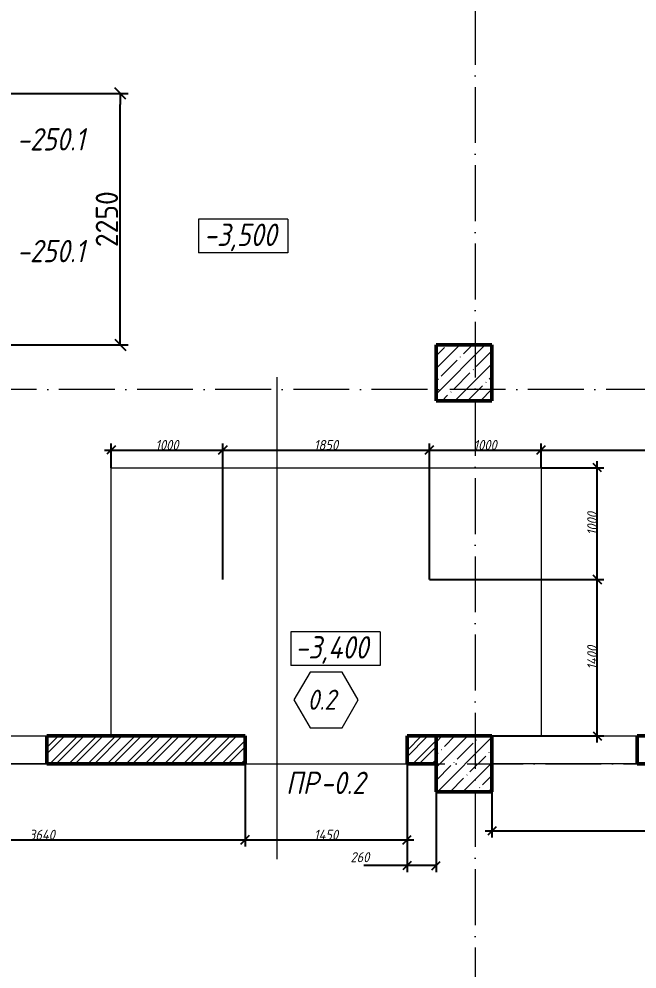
# Model space of a CAD drawing. Header units: millimetres. Extents: x -401725 to 250493, y 305116 to 802890.
# Drawn here: x -265737 to -260201, y 509111 to 517613 of the extents above; entities that cross this region are included whole.
import ezdxf

# ---------------------------------------------------------------- set-up
doc = ezdxf.new("R2010")
doc.units = ezdxf.units.MM
doc.linetypes.add('50_200_ШТРИХ_1Т_ш5_п1_п1_', pattern=[700, 500, -100, 0, -100])
for name, color, linetype, lineweight in [('A-____-____-DIMS', 7, 'Continuous', 9), ('A-DETL-GENF-OTLN-2', 7, 'Continuous', 5), ('A-DOOR-____-IDEN', 7, 'Continuous', 9), ('A-FLOR-____-OTLN', 7, 'Continuous', 9), ('A-GENM-____-IDEN', 7, 'Continuous', 9), ('A-GENM-____-OTLN', 7, 'Continuous', 9), ('A-WALL-____-MCUT-2', 7, 'Continuous', 50), ('G-____-____-DIMS', 7, 'Continuous', 9), ('S-COLS-____-MCUT', 7, 'Continuous', 50), ('S-COLS-____-OTLN', 7, 'Continuous', 9), ('S-GRID-____-OTLN-1', 7, '50_200_ШТРИХ_1Т_ш5_п1_п1_', 9)]:
    doc.layers.add(name, color=color, linetype=linetype, lineweight=lineweight)
for name, color, linetype, lineweight, true_color in [('A-DETL-GENF-OTLN-3', 9, 'Continuous', 9, 0x808080), ('A-WALL-____-OTLN-1', 7, 'Continuous', 9, 0x800000), ('A-WALL-____-PATT-2', 7, 'Continuous', 9, 0x787878)]:
    doc.layers.add(name, color=color, linetype=linetype, lineweight=lineweight, true_color=true_color)
doc.styles.add('ISOCPEUR_I_2', font='isocpeui.ttf', dxfattribs={"width": 0.85, "height": 2.3})
doc.styles.add('ISOCPEUR_I_4', font='isocpeui.ttf', dxfattribs={"width": 0.85, "height": 2})
doc.styles.add('ISOCPEUR_I_7', font='isocpeui.ttf', dxfattribs={"width": 0.9, "height": 90})
doc.styles.add('СПДС', font='isocpeur.ttf', dxfattribs={"width": 0.9})
doc.dimstyles.new('ISO-1_8_0_9К_СРЕДНИЙ_Кладочные', dxfattribs={"dimscale": 304.8, "dimtxt": 89.638306, "dimasz": 0.246063, "dimexe": 0.19685, "dimexo": 0, "dimgap": 0, "dimtad": 1, "dimdec": 3, "dimrnd": 0.001, "dimdsep": 46, "dimtxsty": 'ISOCPEUR_I_7', "dimblk1": 'OBLIQUE', "dimblk2": 'OBLIQUE', "dimsah": 1, "dimcen": 0.09, "dimdle": 0.19685, "dimazin": 0, "dimtfac": 1, "dimtdec": 4, "dimtix": 1, "dimtmove": 2, "dimatfit": 3, "dimfxl": 1, "dimtvp": 1, "dimtolj": 1, "dimtzin": 0, "dimarcsym": 2})
doc.dimstyles.new('ISO-1_8_0_9К_СРЕДНИЙ_Кладочные_1', dxfattribs={"dimscale": 304.8, "dimtxt": 89.638306, "dimasz": 0.246063, "dimexe": 0.19685, "dimexo": 0, "dimgap": 0, "dimtad": 1, "dimdec": 3, "dimrnd": 0.001, "dimdsep": 46, "dimtxsty": 'ISOCPEUR_I_7', "dimblk1": 'OBLIQUE', "dimblk2": 'OBLIQUE', "dimsah": 1, "dimcen": 0.09, "dimdle": 0.19685, "dimazin": 0, "dimtfac": 1, "dimtdec": 4, "dimtix": 1, "dimtmove": 0, "dimatfit": 3, "dimfxl": 1, "dimtvp": 1, "dimtolj": 1, "dimtzin": 0, "dimarcsym": 2})
doc.dimstyles.new('Размера А3', dxfattribs={"dimtxt": 200, "dimasz": 100, "dimexe": 70, "dimexo": 100, "dimgap": 20, "dimtad": 1, "dimdec": 0, "dimrnd": 10, "dimzin": 0, "dimdsep": 46, "dimtxsty": 'СПДС', "dimblk": 'ARROWHEAD_6', "dimcen": 1, "dimclrd": 256, "dimclre": 256, "dimclrt": 256, "dimazin": 0, "dimtfac": 1, "dimtdec": 0, "dimtmove": 2, "dimatfit": 3, "dimfxl": 1, "dimtolj": 1, "dimtzin": 0, "dimarcsym": 0})

# ---------------------------------------------------------------- blocks, each defined once
blk = doc.blocks.new('BSC_Колонна _Прямоугольная - 500х500-V28-АР1_Кладочный план подвала в осях 1-64_Ю-ЯЯ')
at = {"layer": 'S-COLS-____-OTLN'}
h = blk.add_hatch(dxfattribs=at)
h.set_pattern_fill('FP_35', color=256, style=0, pattern_type=2)
h.set_pattern_definition([(45, (-89000, -51931.04), (-114.04925, 114.04925), []), (45, (-88885.95, -51931.04), (-114.04925, 114.04925), [201.613, -40.323, 3.353, -36.97])])
h.paths.add_polyline_path([(-250, -250), (250, -250), (250, 250), (-250, 250)], flags=0)
at = {"layer": 'S-COLS-____-MCUT'}
for p, q in [((250, 250), (-250, 250)), ((-250, 250), (-250, -250)), ((250, -250), (250, 250)), ((-250, -250), (250, -250))]:
    blk.add_line(p, q, dxfattribs=at)
blk = doc.blocks.new('BSC_Колонна _Прямоугольная - 500х500-V105-АР1_Кладочный план подвала в осях 1-64_Ю-ЯЯ')
at = {"layer": 'S-COLS-____-OTLN'}
h = blk.add_hatch(dxfattribs=at)
h.set_pattern_fill('FP_121', color=256, style=0, pattern_type=2)
h.set_pattern_definition([(315, (-55431.04, 89000), (114.04925, 114.04925), []), (315, (-55431.04, 88885.95), (114.04925, 114.04925), [201.613, -40.323, 3.353, -36.97])])
h.paths.add_polyline_path([(-250, -250), (250, -250), (250, 250), (-250, 250)], flags=0)
at = {"layer": 'S-COLS-____-MCUT'}
for p, q in [((250, 250), (-250, 250)), ((-250, 250), (-250, -250)), ((250, -250), (250, 250)), ((-250, -250), (250, -250))]:
    blk.add_line(p, q, dxfattribs=at)
blk = doc.blocks.new('АР_Перемычка - АР_Перемычка-28769347-АР1_Кладочный план подвала в осях 1-64_Ю-ЯЯ')
at = {"layer": 'A-GENM-____-OTLN'}
blk.add_line((-250, -125), (-243, -125), dxfattribs=at)
blk = doc.blocks.new('DET_L_Имитация разреза_ISO2-5 - Вправо-27489997-АР1_Кладочный план подвала в осях 1-64_Ю-ЯЯ')
at = {"layer": 'A-DETL-GENF-OTLN-3'}
blk.add_line((143.1, 0), (4456.9, 0), dxfattribs=at)
blk = doc.blocks.new('Высотные отметки - 9_5х3_5_h_-17668430-АР1_Кладочный план подвала в осях 1-64_Ю-ЯЯ')
at = {"layer": 'G-____-____-DIMS'}
for p, q in [((-4, 3), (-4, 0)), ((4, 3), (-4, 3)), ((4, 3), (4, 0)), ((4, 0), (-4, 0))]:
    blk.add_line(p, q, dxfattribs=at)
blk = doc.blocks.new('_Oblique')
at = {"color": 0, "linetype": 'ByBlock', "lineweight": -2}
blk.add_line((-0.5, -0.5), (0.5, 0.5), dxfattribs=at)
blk = doc.blocks.new('*D8424')
at = {"layer": 'A-____-____-DIMS', "color": 0, "lineweight": -2, "transparency": 16777216}
for p, q in [((-264911.3, 513597), (-264911.3, 513815.6)), ((-263911.3, 512597), (-263911.3, 513815.6)), ((-264971.3, 513755.6), (-263851.3, 513755.6))]:
    blk.add_line(p, q, dxfattribs=at)
at = {"layer": 'Defpoints', "color": 0, "transparency": 16777216}
for p in [(-263911.3, 513755.6), (-264911.3, 513597), (-263911.3, 512597)]:
    blk.add_point(p, dxfattribs=at)
at = {"layer": 'A-____-____-DIMS', "color": 0, "lineweight": -2, "transparency": 16777216, "xscale": 75, "yscale": 75, "zscale": 75, "rotation": 180}
blk.add_blockref('_Oblique', (-264911.3, 513755.6), dxfattribs=at)
at = {"layer": 'A-____-____-DIMS', "color": 0, "lineweight": -2, "transparency": 16777216, "xscale": 75, "yscale": 75, "zscale": 75}
blk.add_blockref('_Oblique', (-263911.3, 513755.6), dxfattribs=at)
at = {"layer": 'A-____-____-DIMS', "color": 0, "transparency": 16777216, "insert": (-264411.3, 513800.6), "char_height": 90, "width": 504.733, "attachment_point": 5, "style": 'ISOCPEUR_I_7'}
blk.add_mtext('\\A1;1000', dxfattribs=at)
blk = doc.blocks.new('*D8425')
at = {"layer": 'A-____-____-DIMS', "color": 0, "lineweight": -2, "transparency": 16777216}
for p, q in [((-263911.3, 512597), (-263911.3, 513815.6)), ((-262061.3, 512597), (-262061.3, 513815.6)), ((-263971.3, 513755.6), (-262001.3, 513755.6))]:
    blk.add_line(p, q, dxfattribs=at)
at = {"layer": 'Defpoints', "color": 0, "transparency": 16777216}
for p in [(-262061.3, 513755.6), (-263911.3, 512597), (-262061.3, 512597)]:
    blk.add_point(p, dxfattribs=at)
at = {"layer": 'A-____-____-DIMS', "color": 0, "lineweight": -2, "transparency": 16777216, "xscale": 75, "yscale": 75, "zscale": 75, "rotation": 180}
blk.add_blockref('_Oblique', (-263911.3, 513755.6), dxfattribs=at)
at = {"layer": 'A-____-____-DIMS', "color": 0, "lineweight": -2, "transparency": 16777216, "xscale": 75, "yscale": 75, "zscale": 75}
blk.add_blockref('_Oblique', (-262061.3, 513755.6), dxfattribs=at)
at = {"layer": 'A-____-____-DIMS', "color": 0, "transparency": 16777216, "insert": (-262986.3, 513800.6), "char_height": 90, "width": 504.733, "attachment_point": 5, "style": 'ISOCPEUR_I_7'}
blk.add_mtext('\\A1;1850', dxfattribs=at)
blk = doc.blocks.new('*D8426')
at = {"layer": 'A-____-____-DIMS', "color": 0, "lineweight": -2, "transparency": 16777216}
for p, q in [((-262061.3, 512597), (-262061.3, 513815.6)), ((-261061.3, 513597), (-261061.3, 513815.6)), ((-262121.3, 513755.6), (-261001.3, 513755.6))]:
    blk.add_line(p, q, dxfattribs=at)
at = {"layer": 'Defpoints', "color": 0, "transparency": 16777216}
for p in [(-261061.3, 513755.6), (-261061.3, 513597), (-262061.3, 512597)]:
    blk.add_point(p, dxfattribs=at)
at = {"layer": 'A-____-____-DIMS', "color": 0, "lineweight": -2, "transparency": 16777216, "xscale": 75, "yscale": 75, "zscale": 75, "rotation": 180}
blk.add_blockref('_Oblique', (-262061.3, 513755.6), dxfattribs=at)
at = {"layer": 'A-____-____-DIMS', "color": 0, "lineweight": -2, "transparency": 16777216, "xscale": 75, "yscale": 75, "zscale": 75}
blk.add_blockref('_Oblique', (-261061.3, 513755.6), dxfattribs=at)
at = {"layer": 'A-____-____-DIMS', "color": 0, "transparency": 16777216, "insert": (-261561.3, 513800.6), "char_height": 90, "width": 504.733, "attachment_point": 5, "style": 'ISOCPEUR_I_7'}
blk.add_mtext('\\A1;1000', dxfattribs=at)
blk = doc.blocks.new('*D8427')
at = {"layer": 'A-____-____-DIMS', "color": 0, "lineweight": -2, "transparency": 16777216}
for p, q in [((-257501.3, 514197), (-257501.3, 513695.6)), ((-261061.3, 513597), (-261061.3, 513815.6)), ((-261121.3, 513755.6), (-257441.3, 513755.6))]:
    blk.add_line(p, q, dxfattribs=at)
at = {"layer": 'Defpoints', "color": 0, "transparency": 16777216}
for p in [(-257501.3, 514197), (-257501.3, 513755.6), (-261061.3, 513597)]:
    blk.add_point(p, dxfattribs=at)
at = {"layer": 'A-____-____-DIMS', "color": 0, "lineweight": -2, "transparency": 16777216, "xscale": 75, "yscale": 75, "zscale": 75, "rotation": 180}
blk.add_blockref('_Oblique', (-261061.3, 513755.6), dxfattribs=at)
at = {"layer": 'A-____-____-DIMS', "color": 0, "lineweight": -2, "transparency": 16777216, "xscale": 75, "yscale": 75, "zscale": 75}
blk.add_blockref('_Oblique', (-257501.3, 513755.6), dxfattribs=at)
at = {"layer": 'A-____-____-DIMS', "color": 0, "transparency": 16777216, "insert": (-259281.3, 513800.6), "char_height": 90, "width": 546.104, "attachment_point": 5, "style": 'ISOCPEUR_I_7'}
blk.add_mtext('\\A1;3560', dxfattribs=at)
blk = doc.blocks.new('*D8429')
at = {"layer": 'A-____-____-DIMS', "color": 0, "lineweight": -2, "transparency": 16777216}
for p, q in [((-260557.9, 511137), (-260557.9, 512657)), ((-262061.3, 512597), (-260497.9, 512597)), ((-261501.3, 511197), (-260497.9, 511197))]:
    blk.add_line(p, q, dxfattribs=at)
at = {"layer": 'Defpoints', "color": 0, "transparency": 16777216}
for p in [(-262061.3, 512597), (-260557.9, 512597), (-261501.3, 511197)]:
    blk.add_point(p, dxfattribs=at)
at = {"layer": 'A-____-____-DIMS', "color": 0, "lineweight": -2, "transparency": 16777216, "xscale": 75, "yscale": 75, "zscale": 75}
for p, rotation in [((-260557.9, 512597), 90), ((-260557.9, 511197), 270)]:
    blk.add_blockref('_Oblique', p, dxfattribs=dict(at, rotation=rotation))
at = {"layer": 'A-____-____-DIMS', "color": 0, "transparency": 16777216, "insert": (-260602.9, 511897), "char_height": 90, "width": 521.281, "attachment_point": 5, "rotation": 90, "style": 'ISOCPEUR_I_7'}
blk.add_mtext('\\A1;1400', dxfattribs=at)
blk = doc.blocks.new('*D8430')
at = {"layer": 'A-____-____-DIMS', "color": 0, "lineweight": -2, "transparency": 16777216}
for p, q in [((-260557.9, 512537), (-260557.9, 513657)), ((-261061.3, 513597), (-260497.9, 513597)), ((-262061.3, 512597), (-260497.9, 512597))]:
    blk.add_line(p, q, dxfattribs=at)
at = {"layer": 'Defpoints', "color": 0, "transparency": 16777216}
for p in [(-261061.3, 513597), (-260557.9, 513597), (-262061.3, 512597)]:
    blk.add_point(p, dxfattribs=at)
at = {"layer": 'A-____-____-DIMS', "color": 0, "lineweight": -2, "transparency": 16777216, "xscale": 75, "yscale": 75, "zscale": 75}
for p, rotation in [((-260557.9, 513597), 90), ((-260557.9, 512597), 270)]:
    blk.add_blockref('_Oblique', p, dxfattribs=dict(at, rotation=rotation))
at = {"layer": 'A-____-____-DIMS', "color": 0, "transparency": 16777216, "insert": (-260602.9, 513097), "char_height": 90, "width": 504.733, "attachment_point": 5, "rotation": 90, "style": 'ISOCPEUR_I_7'}
blk.add_mtext('\\A1;1000', dxfattribs=at)
blk = doc.blocks.new('Марка проема - марка проема-27336095-АР1_Кладочный план подвала в осях 1-64_Ю-ЯЯ')
at = {"layer": 'A-DOOR-____-IDEN'}
for p, q in [((-1.439, 0.159), (-2.877, -2.333)), ((1.439, 0.159), (-1.439, 0.159)), ((2.877, -2.333), (1.439, 0.159)), ((-2.877, -2.333), (-1.439, -4.825)), ((1.439, -4.825), (2.877, -2.333)), ((-1.439, -4.825), (1.439, -4.825))]:
    blk.add_line(p, q, dxfattribs=at)
blk = doc.blocks.new('*D8382')
at = {"layer": 'A-____-____-DIMS', "color": 0, "lineweight": -2, "transparency": 16777216}
for p, q in [((-267351.3, 510947), (-267351.3, 510207.2)), ((-263711.3, 510939), (-263711.3, 510207.2)), ((-267411.3, 510267.2), (-263651.3, 510267.2))]:
    blk.add_line(p, q, dxfattribs=at)
at = {"layer": 'Defpoints', "color": 0, "transparency": 16777216}
for p in [(-267351.3, 510947), (-263711.3, 510939), (-263711.3, 510267.2)]:
    blk.add_point(p, dxfattribs=at)
at = {"layer": 'A-____-____-DIMS', "color": 0, "lineweight": -2, "transparency": 16777216, "xscale": 75, "yscale": 75, "zscale": 75, "rotation": 180}
blk.add_blockref('_Oblique', (-267351.3, 510267.2), dxfattribs=at)
at = {"layer": 'A-____-____-DIMS', "color": 0, "lineweight": -2, "transparency": 16777216, "xscale": 75, "yscale": 75, "zscale": 75}
blk.add_blockref('_Oblique', (-263711.3, 510267.2), dxfattribs=at)
at = {"layer": 'A-____-____-DIMS', "color": 0, "transparency": 16777216, "insert": (-265531.3, 510312.2), "char_height": 90, "width": 562.653, "attachment_point": 5, "style": 'ISOCPEUR_I_7'}
blk.add_mtext('\\A1;3640', dxfattribs=at)
blk = doc.blocks.new('*D8383')
at = {"layer": 'A-____-____-DIMS', "color": 0, "lineweight": -2, "transparency": 16777216}
for p, q in [((-263711.3, 510939), (-263711.3, 510207.2)), ((-262261.3, 510939), (-262261.3, 510207.2)), ((-263771.3, 510267.2), (-262201.3, 510267.2))]:
    blk.add_line(p, q, dxfattribs=at)
at = {"layer": 'Defpoints', "color": 0, "transparency": 16777216}
for p in [(-263711.3, 510939), (-262261.3, 510939), (-262261.3, 510267.2)]:
    blk.add_point(p, dxfattribs=at)
at = {"layer": 'A-____-____-DIMS', "color": 0, "lineweight": -2, "transparency": 16777216, "xscale": 75, "yscale": 75, "zscale": 75, "rotation": 180}
blk.add_blockref('_Oblique', (-263711.3, 510267.2), dxfattribs=at)
at = {"layer": 'A-____-____-DIMS', "color": 0, "lineweight": -2, "transparency": 16777216, "xscale": 75, "yscale": 75, "zscale": 75}
blk.add_blockref('_Oblique', (-262261.3, 510267.2), dxfattribs=at)
at = {"layer": 'A-____-____-DIMS', "color": 0, "transparency": 16777216, "insert": (-262986.3, 510312.2), "char_height": 90, "width": 521.281, "attachment_point": 5, "style": 'ISOCPEUR_I_7'}
blk.add_mtext('\\A1;1450', dxfattribs=at)
blk = doc.blocks.new('*D8384')
at = {"layer": 'A-____-____-DIMS', "color": 0, "lineweight": -2, "transparency": 16777216}
for p, q in [((-262261.3, 510939), (-262261.3, 509976.8)), ((-262001.3, 510947), (-262001.3, 509976.8)), ((-262261.3, 510036.8), (-262649.3, 510036.8)), ((-262001.3, 510036.8), (-262321.3, 510036.8))]:
    blk.add_line(p, q, dxfattribs=at)
at = {"layer": 'Defpoints', "color": 0, "transparency": 16777216}
for p in [(-262261.3, 510939), (-262001.3, 510947), (-262001.3, 510036.8)]:
    blk.add_point(p, dxfattribs=at)
at = {"layer": 'A-____-____-DIMS', "color": 0, "lineweight": -2, "transparency": 16777216, "xscale": 75, "yscale": 75, "zscale": 75, "rotation": 180}
blk.add_blockref('_Oblique', (-262261.3, 510036.8), dxfattribs=at)
at = {"layer": 'A-____-____-DIMS', "color": 0, "lineweight": -2, "transparency": 16777216, "xscale": 75, "yscale": 75, "zscale": 75}
blk.add_blockref('_Oblique', (-262001.3, 510036.8), dxfattribs=at)
at = {"layer": 'A-____-____-DIMS', "color": 0, "transparency": 16777216, "insert": (-262768.1, 510156.8), "char_height": 90, "width": 409.578, "attachment_point": 1, "line_spacing_factor": 1.149209, "style": 'ISOCPEUR_I_7'}
blk.add_mtext('\\A1;260', dxfattribs=at)
blk = doc.blocks.new('*D8385')
at = {"layer": 'A-____-____-DIMS', "color": 0, "lineweight": -2, "transparency": 16777216}
for p, q in [((-261501.3, 510947), (-261501.3, 510287.2)), ((-257801.3, 510453.2), (-257801.3, 510287.2)), ((-261561.3, 510347.2), (-257741.3, 510347.2))]:
    blk.add_line(p, q, dxfattribs=at)
at = {"layer": 'Defpoints', "color": 0, "transparency": 16777216}
for p in [(-261501.3, 510947), (-257801.3, 510453.2), (-257801.3, 510347.2)]:
    blk.add_point(p, dxfattribs=at)
at = {"layer": 'A-____-____-DIMS', "color": 0, "lineweight": -2, "transparency": 16777216, "xscale": 75, "yscale": 75, "zscale": 75, "rotation": 180}
blk.add_blockref('_Oblique', (-261501.3, 510347.2), dxfattribs=at)
at = {"layer": 'A-____-____-DIMS', "color": 0, "lineweight": -2, "transparency": 16777216, "xscale": 75, "yscale": 75, "zscale": 75}
blk.add_blockref('_Oblique', (-257801.3, 510347.2), dxfattribs=at)
at = {"layer": 'A-____-____-DIMS', "color": 0, "transparency": 16777216, "insert": (-259651.3, 510392.8), "char_height": 90, "width": 546.104, "attachment_point": 5, "style": 'ISOCPEUR_I_7'}
blk.add_mtext('\\A1;3700', dxfattribs=at)
blk = doc.blocks.new('ARROWHEAD_6')
at = {"color": 0, "linetype": 'Continuous'}
for p, q in [((0, 0), (-1, 0)), ((-0.5, -0.5), (0.5, 0.5))]:
    blk.add_line(p, q, dxfattribs=at)
blk = doc.blocks.new('*D8543')
at = {"lineweight": -2, "transparency": 16777216}
for p, q in [((-267151.3, 516947), (-264759.8, 516947)), ((-264829.8, 514797), (-264829.8, 516847)), ((-267151.3, 514697), (-264759.8, 514697))]:
    blk.add_line(p, q, dxfattribs=at)
at = {"layer": 'Defpoints', "color": 0, "transparency": 16777216}
for p in [(-267251.3, 516947), (-264829.8, 516947), (-267251.3, 514697)]:
    blk.add_point(p, dxfattribs=at)
at = {"lineweight": -2, "transparency": 16777216, "xscale": 100, "yscale": 100, "zscale": 100}
for p, rotation in [((-264829.8, 516947), 90), ((-264829.8, 514697), 270)]:
    blk.add_blockref('ARROWHEAD_6', p, dxfattribs=dict(at, rotation=rotation))
at = {"lineweight": 25, "transparency": 16777216, "insert": (-264949.8, 515822), "char_height": 200, "attachment_point": 5, "rotation": 90, "style": 'СПДС'}
blk.add_mtext('\\A1;2250', dxfattribs=at)

msp = doc.modelspace()

# ---------------------------------------------------------------- hatches: boundary and pattern name
at = {"layer": 'A-WALL-____-PATT-2'}
h = msp.add_hatch(dxfattribs=at)
h.set_pattern_fill('FP_53', color=256, style=0, pattern_type=2)
h.set_pattern_definition([(45, (-350751.34, 459015.94), (-85.53659, 85.53659), []), (45, (-350694.32, 459015.94), (-85.53659, 85.53659), [])])
h.paths.add_polyline_path([(-267351.3432, 510946.983), (-266236.3432, 510946.983), (-266236.3432, 511196.983), (-267351.3432, 511196.983)], flags=0)
h.paths.add_polyline_path([(-262001.3432, 510946.983), (-262001.3432, 511196.983), (-262261.3432, 511196.983), (-262261.3432, 510946.983)], flags=0)
h.paths.add_polyline_path([(-265486.3432, 510946.983), (-263711.3432, 510946.983), (-263711.3432, 511196.983), (-265486.3432, 511196.983)], flags=0)

# ---------------------------------------------------------------- linework, layer by layer
at = {"layer": 'A-FLOR-____-OTLN'}
for p, q in [((-264911.3432, 511196.983), (-264911.3432, 513596.983)), ((-264911.3432, 513596.983), (-261061.3432, 513596.983)), ((-261061.3432, 513596.983), (-261061.3432, 511196.983)), ((-263711.3432, 510946.983), (-262261.3432, 510946.983))]:
    msp.add_line(p, q, dxfattribs=at)
at = {"layer": 'A-WALL-____-MCUT-2'}
for p, q in [((-263711.3432, 511196.983), (-265486.3432, 511196.983)), ((-265486.3432, 511196.983), (-265486.3432, 510946.983)), ((-263711.3432, 510946.983), (-263711.3432, 511196.983)), ((-262001.3432, 511196.983), (-262261.3432, 511196.983)), ((-262261.3432, 511196.983), (-262261.3432, 510946.983)), ((-257551.3432, 511196.983), (-260201.3432, 511196.983)), ((-260201.3432, 511196.983), (-260201.3432, 510946.983)), ((-265486.3432, 510946.983), (-263711.3432, 510946.983)), ((-262261.3432, 510946.983), (-262001.3432, 510946.983)), ((-260201.3432, 510946.983), (-257801.3432, 510946.983))]:
    msp.add_line(p, q, dxfattribs=at)
at = {"layer": 'A-WALL-____-OTLN-1'}
for p, q in [((-266236.3432, 511196.983), (-265486.3432, 511196.983)), ((-261501.3432, 511196.983), (-260201.3432, 511196.983)), ((-265486.3432, 510946.983), (-266236.3432, 510946.983)), ((-260201.3432, 510946.983), (-261501.3432, 510946.983))]:
    msp.add_line(p, q, dxfattribs=at)
at = {"layer": 'S-GRID-____-OTLN-1'}
for p, q in [((-261651.3432, 549908.7924), (-261651.3432, 499110.3507)), ((-246676.9366, 514296.983), (-355420.1134, 514296.983)), ((-283424.5728, 510946.983), (-246676.9366, 510946.983))]:
    msp.add_line(p, q, dxfattribs=at)

# ---------------------------------------------------------------- block references
at = {"layer": 'A-DETL-GENF-OTLN-2', "rotation": 89.99999999999994}
msp.add_blockref('DET_L_Имитация разреза_ISO2-5 - Вправо-27489997-АР1_Кладочный план подвала в осях 1-64_Ю-ЯЯ', (-263425.9159, 509950.1752), dxfattribs=at)
at = {"layer": 'A-DOOR-____-IDEN', "xscale": 99.99999999999993, "yscale": 99.99999999999993, "zscale": 99.99999999999993}
msp.add_blockref('Марка проема - марка проема-27336095-АР1_Кладочный план подвала в осях 1-64_Ю-ЯЯ', (-262986.3432, 511752.2747), dxfattribs=at)
at = {"layer": 'A-GENM-____-OTLN'}
msp.add_blockref('АР_Перемычка - АР_Перемычка-28769347-АР1_Кладочный план подвала в осях 1-64_Ю-ЯЯ', (-263711.3432, 511071.983), dxfattribs=at)
at = {"layer": 'G-____-____-DIMS', "xscale": 99.99999999999993, "yscale": 99.99999999999993, "zscale": 99.99999999999993}
for p in [(-263729.0858, 515520.5924), (-262900.9201, 511828.2687)]:
    msp.add_blockref('Высотные отметки - 9_5х3_5_h_-17668430-АР1_Кладочный план подвала в осях 1-64_Ю-ЯЯ', p, dxfattribs=at)
at = {"layer": 'S-COLS-____-OTLN', "rotation": 89.9999999999999}
msp.add_blockref('BSC_Колонна _Прямоугольная - 500х500-V105-АР1_Кладочный план подвала в осях 1-64_Ю-ЯЯ', (-261751.3432, 514446.983), dxfattribs=at)
at = {"layer": 'S-COLS-____-OTLN'}
msp.add_blockref('BSC_Колонна _Прямоугольная - 500х500-V28-АР1_Кладочный план подвала в осях 1-64_Ю-ЯЯ', (-261751.3432, 510946.983), dxfattribs=at)

# ---------------------------------------------------------------- texts
at = {"layer": 'A-DOOR-____-IDEN', "insert": (-263152.1323, 511611.0943), "char_height": 180, "width": 353.544187, "attachment_point": 1, "style": 'ISOCPEUR_I_4'}
msp.add_mtext('0.2', dxfattribs=at)
at = {"layer": 'A-GENM-____-IDEN', "char_height": 200, "attachment_point": 1, "style": 'ISOCPEUR_I_2'}
for s, insert, width in [('-250.1', (-265754.4709, 516636.411), 822.531375), ('-250.1', (-265754.4709, 515636.411), 822.531375), ('ПР', (-263345.2488, 510876.9088), 375.18975), ('-0.2', (-263035.6863, 510876.9088), 548.35425)]:
    msp.add_mtext(s, dxfattribs=dict(at, insert=insert, width=width))
at = {"layer": 'G-____-____-DIMS', "char_height": 200, "attachment_point": 1, "line_spacing_factor": 1.149209, "style": 'ISOCPEUR_I_2'}
for s, insert, width in [('-3,500', (-264079.6596, 515781.8835), 841.377075), ('-3,400', (-263261.4534, 512089.5598), 865.279833)]:
    msp.add_mtext(s, dxfattribs=dict(at, insert=insert, width=width))

# ---------------------------------------------------------------- dimensions: what is measured, and where the dimension line sits
at = {"color": 18, "lineweight": 25, "true_color": 0x000000}
dim = msp.add_linear_dim(base=(-264829.8199, 516946.983), p1=(-267251.3432, 514696.983), p2=(-267251.3432, 516946.983), angle=90, dimstyle='Размера А3', dxfattribs=at)
dim.commit()
dim.dimension.update_dxf_attribs({"geometry": '*D8543', "text_midpoint": (-264949.8199, 515821.983)})
at = {"layer": 'A-____-____-DIMS'}
for base, p1, p2, override, picture, middle in [((-257501.3432, 513755.6424), (-261061.3432, 513596.983), (-257501.3432, 514196.983), {"dimtxt": 400, "dimpost": '<>', "dimfxl": 3610.20775}, '*D8427', (-259281.3432, 513800.6424)), ((-263911.3432, 513755.6424), (-264911.3432, 513596.983), (-263911.3432, 512596.983), {"dimtxt": 400, "dimpost": '<>', "dimfxl": 1414.213562}, '*D8424', (-264411.3432, 513800.6424)), ((-262061.3432, 513755.6424), (-263911.3432, 512596.983), (-262061.3432, 512596.983), {"dimtxt": 400, "dimpost": '<>', "dimfxl": 1850}, '*D8425', (-262986.3432, 513800.6424)), ((-261061.3432, 513755.6424), (-262061.3432, 512596.983), (-261061.3432, 513596.983), {"dimtxt": 400, "dimpost": '<>', "dimfxl": 1414.213562}, '*D8426', (-261561.3432, 513800.6424)), ((-263711.3432, 510267.1736), (-267351.3432, 510946.983), (-263711.3432, 510938.983), {"dimtxt": 400, "dimpost": '<>', "dimfxl": 3640.008791}, '*D8382', (-265531.3432, 510312.1736)), ((-262261.3432, 510267.1736), (-263711.3432, 510938.983), (-262261.3432, 510938.983), {"dimtxt": 400, "dimpost": '<>', "dimfxl": 1450}, '*D8383', (-262986.3432, 510312.1736)), ((-257801.3432, 510347.1736), (-261501.3432, 510946.983), (-257801.3432, 510453.2396), {"dimtxt": 400, "dimpost": '<>', "dimfxl": 3732.798214}, '*D8385', (-259651.3432, 510392.7531))]:
    dim = msp.add_linear_dim(base=base, p1=p1, p2=p2, dimstyle='ISO-1_8_0_9К_СРЕДНИЙ_Кладочные', override=override, dxfattribs=at)
    dim.commit()
    dim.dimension.update_dxf_attribs({"geometry": picture, "text_midpoint": middle})
for base, p1, p2, override, picture, middle in [((-260557.8913, 513596.983), (-262061.3432, 512596.983), (-261061.3432, 513596.983), {"dimtxt": 400, "dimpost": '<>', "dimfxl": 1414.213562}, '*D8430', (-260602.8913, 513096.983)), ((-260557.8913, 512596.983), (-261501.3432, 511196.983), (-262061.3432, 512596.983), {"dimtxt": 400, "dimpost": '<>', "dimfxl": 1507.846146}, '*D8429', (-260602.8913, 511896.983))]:
    dim = msp.add_linear_dim(base=base, p1=p1, p2=p2, angle=90, dimstyle='ISO-1_8_0_9К_СРЕДНИЙ_Кладочные', override=override, dxfattribs=at)
    dim.commit()
    dim.dimension.update_dxf_attribs({"geometry": picture, "text_midpoint": middle})
dim = msp.add_linear_dim(base=(-262001.3432, 510036.8456), p1=(-262261.3432, 510938.983), p2=(-262001.3432, 510946.983), dimstyle='ISO-1_8_0_9К_СРЕДНИЙ_Кладочные_1', override={"dimtxt": 400, "dimpost": '<>', "dimfxl": 260.123048}, dxfattribs=at)
dim.commit()
dim.dimension.update_dxf_attribs({"geometry": '*D8384', "text_midpoint": (-262563.2928, 510036.8456), "dimtype": 160})

doc.saveas('drawing.dxf')
